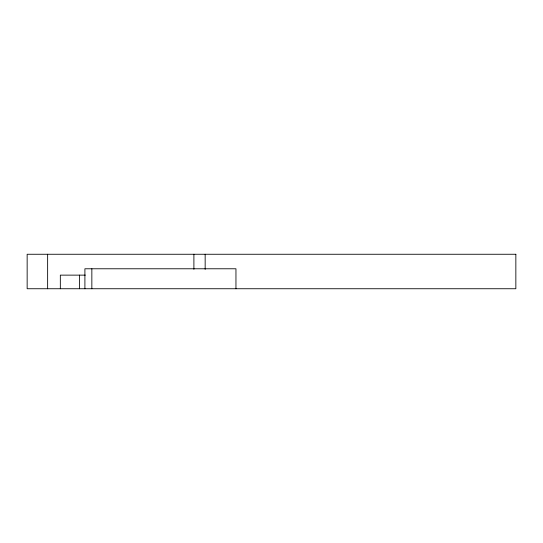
<?xml version="1.0" encoding="UTF-8"?>
<svg xmlns="http://www.w3.org/2000/svg" width="543" height="543" viewBox="0 0 543 543"><rect width="100%" height="100%" fill="white"/><g stroke="black" fill="none" stroke-linecap="round" stroke-linejoin="round"><path stroke-width="0.81" d="M85.339 275.131L60.334 275.131L60.334 288.74M235.954 288.74L235.954 268.778L84.905 268.778L84.905 288.74M205.159 254.26L205.159 269.396M193.899 254.26L193.899 269.287M91.848 268.778L91.848 288.74M79.4 275.131L79.4 288.74M47.635 254.26L47.635 288.74M515.85 254.26L27.15 254.26L27.15 288.74L515.85 288.74L515.85 254.26"/></g></svg>
